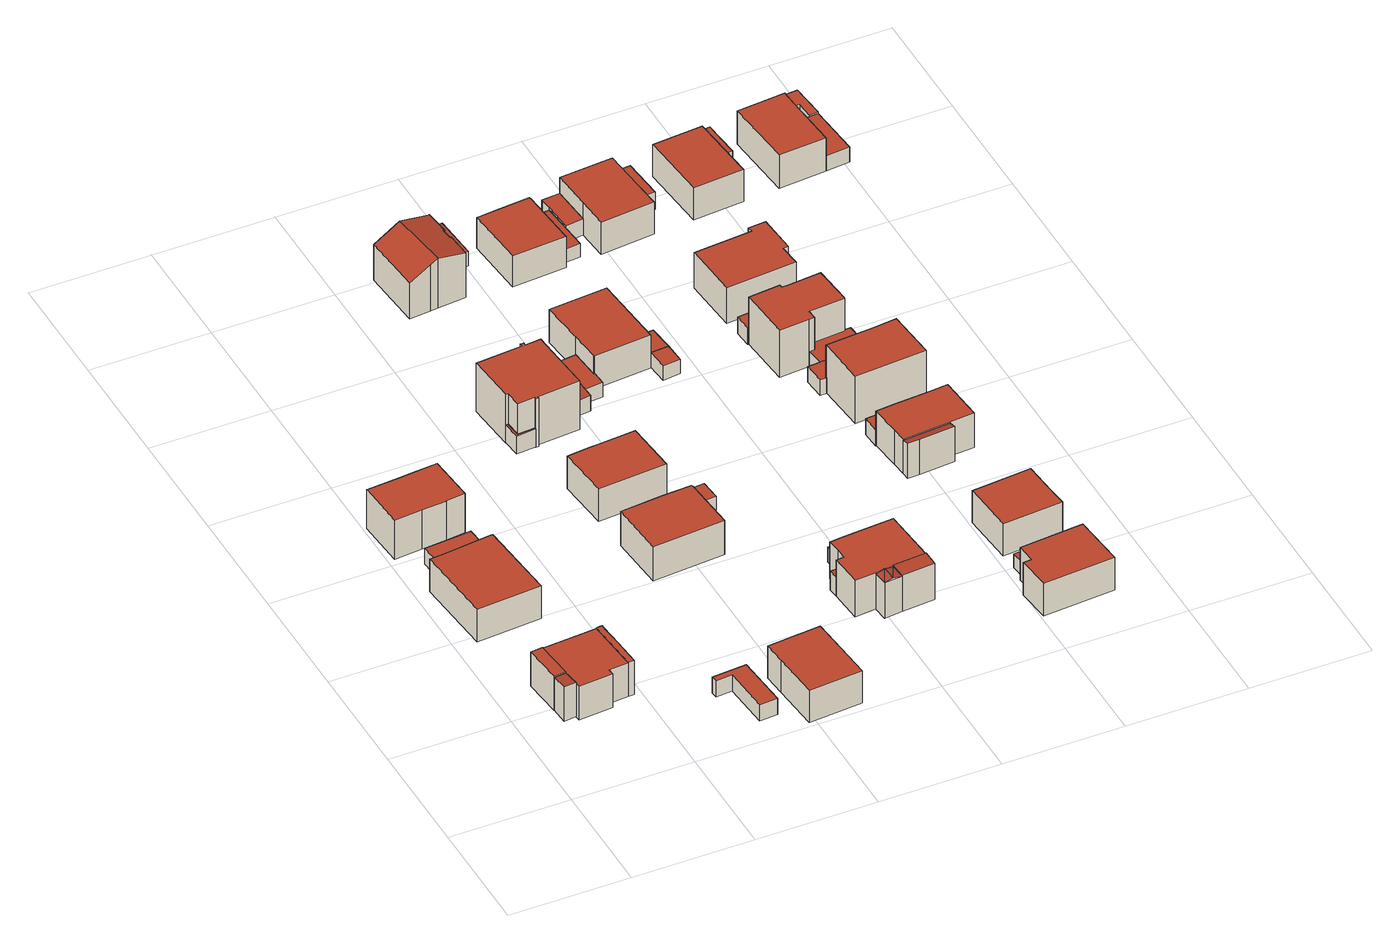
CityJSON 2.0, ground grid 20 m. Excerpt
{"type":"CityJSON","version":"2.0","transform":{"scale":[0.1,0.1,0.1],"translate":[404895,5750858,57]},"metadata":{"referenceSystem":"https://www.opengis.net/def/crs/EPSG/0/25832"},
"CityObjects":{
"building1":{"type":"Building","attributes":{"Gemeindeschluessel":"05515000","Geometrietyp2DReferenz":"3000","function":"51009_1610","roofType":"2100","measuredHeight":6.38},"geometry":[{"type":"Solid","lod":"2","boundaries":[[[[0,1,2,3]],[[4,5,1,0]],[[6,7,5,4]],[[3,2,7,6]],[[4,0,3,6]],[[1,5,7,2]]]],"semantics":{"surfaces":[{"type":"WallSurface"},{"type":"RoofSurface"},{"type":"GroundSurface"}],"values":[[0,0,0,0,1,2]]}}]},
"building2":{"type":"Building","attributes":{"Gemeindeschluessel":"05515000","Geometrietyp2DReferenz":"3000","function":"31001_1000"},"address":[{"country":"Germany","locality":"Münster","thoroughfareNumber":"79","thoroughfareName":"Helene-Weigel-Weg"}],"children":["building2-1","building2-2","building2-3"]},
"building2-1":{"type":"BuildingPart","attributes":{"roofType":"1000","measuredHeight":6.3},"parents":["building2"],"geometry":[{"type":"Solid","lod":"2","boundaries":[[[[8,9,10,11]],[[12,13,9,8]],[[14,15,16,17]],[[18,19,15,14]],[[20,21,19,18]],[[22,23,21,20]],[[24,25,23,22]],[[22,20,18,14,17,12,8,11,24]],[[9,13,16,15,19,21,23,25,10]],[[13,12,17,16]],[[25,24,11,10]]]],"semantics":{"surfaces":[{"type":"WallSurface"},{"type":"RoofSurface"},{"type":"GroundSurface"},{"type":"ClosureSurface"}],"values":[[0,0,0,0,0,0,0,1,2,3,3]]}}]},
"building2-2":{"type":"BuildingPart","attributes":{"roofType":"1000","measuredHeight":6.34},"parents":["building2"],"geometry":[{"type":"Solid","lod":"2","boundaries":[[[[26,27,28,29]],[[30,31,27,26]],[[32,17,16,31,30]],[[33,34,13,12,35]],[[36,37,34,33]],[[29,28,37,36]],[[33,35,32,30,26,29,36]],[[27,31,16,13,34,37,28]],[[17,32,35,12]],[[13,16,17,12]]]],"semantics":{"surfaces":[{"type":"WallSurface"},{"type":"RoofSurface"},{"type":"GroundSurface"},{"type":"ClosureSurface"}],"values":[[0,0,0,0,0,0,1,2,0,3]]}}]},
"building2-3":{"type":"BuildingPart","attributes":{"roofType":"1000","measuredHeight":6.35},"parents":["building2"],"geometry":[{"type":"Solid","lod":"2","boundaries":[[[[38,39,40,41]],[[42,11,10,39,38]],[[41,40,25,24,43]],[[42,38,41,43]],[[39,10,25,40]],[[11,42,43,24]],[[25,10,11,24]]]],"semantics":{"surfaces":[{"type":"WallSurface"},{"type":"RoofSurface"},{"type":"GroundSurface"},{"type":"ClosureSurface"}],"values":[[0,0,0,1,2,0,3]]}}]},
"building3":{"type":"Building","attributes":{"Gemeindeschluessel":"05515000","Geometrietyp2DReferenz":"3000","function":"31001_2460","roofType":"1000","measuredHeight":2.67},"geometry":[{"type":"Solid","lod":"2","boundaries":[[[[44,45,46,47]],[[48,49,45,44]],[[50,51,49,48]],[[47,46,51,50]],[[48,44,47,50]],[[45,49,51,46]]]],"semantics":{"surfaces":[{"type":"WallSurface"},{"type":"RoofSurface"},{"type":"GroundSurface"}],"values":[[0,0,0,0,1,2]]}}]},
"building4":{"type":"Building","attributes":{"Gemeindeschluessel":"05515000","Geometrietyp2DReferenz":"3000","function":"31001_1000","roofType":"1000","measuredHeight":6.17},"address":[{"country":"Germany","locality":"Münster","thoroughfareNumber":"81","thoroughfareName":"Helene-Weigel-Weg"}],"geometry":[{"type":"Solid","lod":"2","boundaries":[[[[52,53,54,55]],[[56,57,53,52]],[[58,59,57,56]],[[60,61,59,58]],[[62,63,61,60]],[[64,65,63,62]],[[55,54,65,64]],[[62,60,58,56,52,55,64]],[[53,57,59,61,63,65,54]]]],"semantics":{"surfaces":[{"type":"WallSurface"},{"type":"RoofSurface"},{"type":"GroundSurface"}],"values":[[0,0,0,0,0,0,0,1,2]]}}]},
"building5":{"type":"Building","attributes":{"Gemeindeschluessel":"05515000","Geometrietyp2DReferenz":"3000","function":"31001_2460","roofType":"1000","measuredHeight":2.94},"geometry":[{"type":"Solid","lod":"2","boundaries":[[[[66,67,59,68]],[[69,70,67,66]],[[71,61,70,69]],[[68,59,61,71]],[[69,66,68,71]],[[67,70,61,59]]]],"semantics":{"surfaces":[{"type":"WallSurface"},{"type":"RoofSurface"},{"type":"GroundSurface"}],"values":[[0,0,0,0,1,2]]}}]},
"building6":{"type":"Building","attributes":{"Gemeindeschluessel":"05515000","Geometrietyp2DReferenz":"3000","function":"31001_1000","roofType":"1000","measuredHeight":7.33},"address":[{"country":"Germany","locality":"Münster","thoroughfareNumber":"83","thoroughfareName":"Helene-Weigel-Weg"}],"geometry":[{"type":"Solid","lod":"2","boundaries":[[[[72,73,74,75]],[[76,77,73,72]],[[78,79,77,76]],[[80,81,79,78]],[[82,83,81,80]],[[84,85,83,82]],[[86,87,85,84]],[[88,89,87,86]],[[90,91,89,88]],[[92,93,91,90]],[[75,74,93,92]],[[90,88,86,84,82,80,78,76,72,75,92]],[[73,77,79,81,83,85,87,89,91,93,74]]]],"semantics":{"surfaces":[{"type":"WallSurface"},{"type":"RoofSurface"},{"type":"GroundSurface"}],"values":[[0,0,0,0,0,0,0,0,0,0,0,1,2]]}}]},
"building7":{"type":"Building","attributes":{"Gemeindeschluessel":"05515000","Geometrietyp2DReferenz":"3000","function":"31001_2460","roofType":"1000","measuredHeight":2.98},"geometry":[{"type":"Solid","lod":"2","boundaries":[[[[94,95,96,97]],[[98,99,95,94]],[[100,101,99,98]],[[102,103,101,100]],[[104,105,103,102]],[[106,107,105,104]],[[97,96,107,106]],[[104,102,100,98,94,97,106]],[[95,99,101,103,105,107,96]]]],"semantics":{"surfaces":[{"type":"WallSurface"},{"type":"RoofSurface"},{"type":"GroundSurface"}],"values":[[0,0,0,0,0,0,0,1,2]]}}]},
"building8":{"type":"Building","attributes":{"Gemeindeschluessel":"05515000","Geometrietyp2DReferenz":"3000","function":"31001_1000","roofType":"1000","measuredHeight":6},"address":[{"country":"Germany","locality":"Münster","thoroughfareNumber":"75","thoroughfareName":"Helene-Weigel-Weg"}],"geometry":[{"type":"Solid","lod":"2","boundaries":[[[[108,109,110,111]],[[112,113,109,108]],[[114,115,113,112]],[[116,117,115,114]],[[118,119,117,116]],[[111,110,119,118]],[[116,114,112,108,111,118]],[[109,113,115,117,119,110]]]],"semantics":{"surfaces":[{"type":"WallSurface"},{"type":"RoofSurface"},{"type":"GroundSurface"}],"values":[[0,0,0,0,0,0,1,2]]}}]},
"building9":{"type":"Building","attributes":{"Gemeindeschluessel":"05515000","Geometrietyp2DReferenz":"3000","function":"31001_1000","roofType":"1000","measuredHeight":6.41},"address":[{"country":"Germany","locality":"Münster","thoroughfareNumber":"94","thoroughfareName":"Helene-Weigel-Weg"}],"geometry":[{"type":"Solid","lod":"2","boundaries":[[[[120,121,122,123]],[[124,125,121,120]],[[126,127,125,124]],[[128,129,127,126]],[[130,131,129,128]],[[123,122,131,130]],[[128,126,124,120,123,130]],[[121,125,127,129,131,122]]]],"semantics":{"surfaces":[{"type":"WallSurface"},{"type":"RoofSurface"},{"type":"GroundSurface"}],"values":[[0,0,0,0,0,0,1,2]]}}]},
"building10":{"type":"Building","attributes":{"Gemeindeschluessel":"05515000","Geometrietyp2DReferenz":"3000","function":"51009_1610","roofType":"1000","measuredHeight":3.29},"geometry":[{"type":"Solid","lod":"2","boundaries":[[[[132,133,134,135]],[[136,137,133,132]],[[138,139,137,136]],[[140,141,139,138]],[[142,143,141,140]],[[135,134,143,142]],[[140,138,136,132,135,142]],[[133,137,139,141,143,134]]]],"semantics":{"surfaces":[{"type":"WallSurface"},{"type":"RoofSurface"},{"type":"GroundSurface"}],"values":[[0,0,0,0,0,0,1,2]]}}]},
"building11":{"type":"Building","attributes":{"Gemeindeschluessel":"05515000","Geometrietyp2DReferenz":"3000","function":"31001_1000","roofType":"1000","measuredHeight":6.08},"address":[{"country":"Germany","locality":"Münster","thoroughfareNumber":"96","thoroughfareName":"Helene-Weigel-Weg"}],"geometry":[{"type":"Solid","lod":"2","boundaries":[[[[144,145,146,147]],[[148,149,145,144]],[[150,151,149,148]],[[152,153,151,150]],[[154,155,153,152]],[[156,157,155,154]],[[147,146,157,156]],[[154,152,150,148,144,147,156]],[[145,149,151,153,155,157,146]]]],"semantics":{"surfaces":[{"type":"WallSurface"},{"type":"RoofSurface"},{"type":"GroundSurface"}],"values":[[0,0,0,0,0,0,0,1,2]]}}]},
"building12":{"type":"Building","attributes":{"Gemeindeschluessel":"05515000","Geometrietyp2DReferenz":"3000","function":"51009_1610","roofType":"1000","measuredHeight":2.93},"geometry":[{"type":"Solid","lod":"2","boundaries":[[[[158,159,160,161]],[[162,163,159,158]],[[164,165,163,162]],[[161,160,165,164]],[[162,158,161,164]],[[159,163,165,160]]]],"semantics":{"surfaces":[{"type":"WallSurface"},{"type":"RoofSurface"},{"type":"GroundSurface"}],"values":[[0,0,0,0,1,2]]}}]},
"building13":{"type":"Building","attributes":{"Gemeindeschluessel":"05515000","Geometrietyp2DReferenz":"3000","function":"31001_1000","roofType":"1000","measuredHeight":9.1},"address":[{"country":"Germany","locality":"Münster","thoroughfareNumber":"11","thoroughfareName":"Virginia-Woolf-Weg"}],"geometry":[{"type":"Solid","lod":"2","boundaries":[[[[166,167,168,169]],[[170,171,167,166]],[[172,173,171,170]],[[174,175,173,172]],[[176,177,175,174]],[[178,179,177,176]],[[180,181,179,178]],[[182,183,181,180]],[[184,185,183,182]],[[186,187,185,184]],[[188,189,187,186]],[[190,191,189,188]],[[192,193,191,190]],[[194,195,193,192]],[[196,197,195,194]],[[169,168,197,196]],[[194,192,190,188,186,184,182,180,178,176,174,172,170,166,169,196]],[[167,171,173,175,177,179,181,183,185,187,189,191,193,195,197,168]]]],"semantics":{"surfaces":[{"type":"WallSurface"},{"type":"RoofSurface"},{"type":"GroundSurface"}],"values":[[0,0,0,0,0,0,0,0,0,0,0,0,0,0,0,0,1,2]]}}]},
"building14":{"type":"Building","attributes":{"Gemeindeschluessel":"05515000","Geometrietyp2DReferenz":"3000","function":"31001_2460","roofType":"1000","measuredHeight":2.72},"geometry":[{"type":"Solid","lod":"2","boundaries":[[[[198,199,200,201]],[[202,203,199,198]],[[204,205,203,202]],[[206,207,205,204]],[[208,209,207,206]],[[201,200,209,208]],[[206,204,202,198,201,208]],[[199,203,205,207,209,200]]]],"semantics":{"surfaces":[{"type":"WallSurface"},{"type":"RoofSurface"},{"type":"GroundSurface"}],"values":[[0,0,0,0,0,0,1,2]]}}]},
"building15":{"type":"Building","attributes":{"Gemeindeschluessel":"05515000","Geometrietyp2DReferenz":"3000","function":"31001_2460","roofType":"1000","measuredHeight":2.86},"geometry":[{"type":"Solid","lod":"2","boundaries":[[[[210,165,211,212]],[[213,163,165,210]],[[214,215,163,213]],[[216,217,215,214]],[[218,219,217,216]],[[212,211,219,218]],[[216,214,213,210,212,218]],[[165,163,215,217,219,211]]]],"semantics":{"surfaces":[{"type":"WallSurface"},{"type":"RoofSurface"},{"type":"GroundSurface"}],"values":[[0,0,0,0,0,0,1,2]]}}]},
"building16":{"type":"Building","attributes":{"Gemeindeschluessel":"05515000","Geometrietyp2DReferenz":"3000","function":"51009_1610","roofType":"1000","measuredHeight":3.52},"geometry":[{"type":"Solid","lod":"2","boundaries":[[[[220,221,222,223]],[[224,225,221,220]],[[226,227,225,224]],[[223,222,227,226]],[[224,220,223,226]],[[221,225,227,222]]]],"semantics":{"surfaces":[{"type":"WallSurface"},{"type":"RoofSurface"},{"type":"GroundSurface"}],"values":[[0,0,0,0,1,2]]}}]},
"building17":{"type":"Building","attributes":{"Gemeindeschluessel":"05515000","Geometrietyp2DReferenz":"3000","function":"51009_1611","roofType":"1000","measuredHeight":2.94},"geometry":[{"type":"Solid","lod":"2","boundaries":[[[[228,179,181,229]],[[230,177,179,228]],[[231,232,177,230]],[[233,234,232,231]],[[235,183,234,233]],[[229,181,183,235]],[[233,231,230,228,229,235]],[[179,177,232,234,183,181]]]],"semantics":{"surfaces":[{"type":"WallSurface"},{"type":"RoofSurface"},{"type":"GroundSurface"}],"values":[[0,0,0,0,0,0,1,2]]}}]},
"building18":{"type":"Building","attributes":{"Gemeindeschluessel":"05515000","Geometrietyp2DReferenz":"3000","function":"31001_1310","roofType":"2100","measuredHeight":2.99},"geometry":[{"type":"Solid","lod":"2","boundaries":[[[[236,237,238,239]],[[240,241,237,236]],[[242,243,241,240]],[[244,245,243,242]],[[239,238,245,244]],[[242,240,236,239,244]],[[237,241,243,245,238]]]],"semantics":{"surfaces":[{"type":"WallSurface"},{"type":"RoofSurface"},{"type":"GroundSurface"}],"values":[[0,0,0,0,0,1,2]]}}]},
"building19":{"type":"Building","attributes":{"Gemeindeschluessel":"05515000","Geometrietyp2DReferenz":"3000","function":"31001_1000","roofType":"3100","measuredHeight":9.28},"address":[{"country":"Germany","locality":"Münster","thoroughfareNumber":"22","thoroughfareName":"Virginia-Woolf-Weg"}],"geometry":[{"type":"Solid","lod":"2","boundaries":[[[[246,247,248,249]],[[250,251,247,246]],[[252,253,251,250]],[[254,255,253,252]],[[256,257,255,254]],[[258,259,257,256]],[[260,261,259,258]],[[262,263,261,260]],[[264,265,263,262]],[[266,267,265,264]],[[268,269,267,266]],[[270,271,269,268]],[[249,248,271,270]],[[264,262,260,258,256,266]],[[254,252,250,246,249,270,268,266,256]],[[247,251,253,255,257,259,261,263,265,267,269,271,248]]]],"semantics":{"surfaces":[{"type":"WallSurface"},{"type":"RoofSurface"},{"type":"GroundSurface"}],"values":[[0,0,0,0,0,0,0,0,0,0,0,0,0,1,1,2]]}}]},
"building20":{"type":"Building","attributes":{"Gemeindeschluessel":"05515000","Geometrietyp2DReferenz":"3000","function":"31001_2460","roofType":"1000","measuredHeight":2.65},"geometry":[{"type":"Solid","lod":"2","boundaries":[[[[272,234,273,274]],[[275,232,234,272]],[[276,277,232,275]],[[278,279,277,276]],[[280,281,279,278]],[[282,283,281,280]],[[284,285,283,282]],[[274,273,285,284]],[[282,280,278,276,275,272,274,284]],[[234,232,277,279,281,283,285,273]]]],"semantics":{"surfaces":[{"type":"WallSurface"},{"type":"RoofSurface"},{"type":"GroundSurface"}],"values":[[0,0,0,0,0,0,0,0,1,2]]}}]},
"building21":{"type":"Building","attributes":{"Gemeindeschluessel":"05515000","Geometrietyp2DReferenz":"3000","function":"31001_1000"},"address":[{"country":"Germany","locality":"Münster","thoroughfareNumber":"71","thoroughfareName":"Helene-Weigel-Weg"}],"children":["building21-1","building21-2","building21-3"]},
"building21-1":{"type":"BuildingPart","attributes":{"roofType":"1000","measuredHeight":6.81},"parents":["building21"],"geometry":[{"type":"Solid","lod":"2","boundaries":[[[[286,287,288,289,290]],[[291,222,287,286]],[[292,227,222,291]],[[293,225,227,292]],[[294,295,225,293]],[[296,297,295,294]],[[298,299,297,296]],[[300,301,299,298]],[[296,294,293,292,291,286,290,302,300,298]],[[303,288,287,222,227,225,295,297,299,301]],[[301,300,302,304,303]],[[304,302,290,289]],[[288,303,304,289]]]],"semantics":{"surfaces":[{"type":"WallSurface"},{"type":"RoofSurface"},{"type":"GroundSurface"},{"type":"ClosureSurface"}],"values":[[0,0,0,0,0,0,0,0,1,2,3,0,3]]}}]},
"building21-2":{"type":"BuildingPart","attributes":{"roofType":"3100","measuredHeight":7},"parents":["building21"],"geometry":[{"type":"Solid","lod":"2","boundaries":[[[[289,288,305,306]],[[306,305,307,308]],[[289,309,304]],[[308,310,306]],[[306,310,309]],[[309,289,306]],[[310,308,304]],[[304,309,310]],[[288,303,307,305]],[[288,289,304,303]],[[303,304,308,307]]]],"semantics":{"surfaces":[{"type":"WallSurface"},{"type":"RoofSurface"},{"type":"GroundSurface"},{"type":"ClosureSurface"}],"values":[[0,0,0,0,1,1,1,1,2,3,3]]}}]},
"building21-3":{"type":"BuildingPart","attributes":{"roofType":"2100","measuredHeight":6.96},"parents":["building21"],"geometry":[{"type":"Solid","lod":"2","boundaries":[[[[311,312,301,300,313]],[[314,308,307,312,311]],[[314,311,313,315]],[[312,307,303,301]],[[308,314,315,302,304]],[[303,307,308,304]],[[302,315,313,300]],[[301,303,304,302,300]]]],"semantics":{"surfaces":[{"type":"WallSurface"},{"type":"RoofSurface"},{"type":"GroundSurface"},{"type":"ClosureSurface"}],"values":[[0,0,1,2,0,3,0,3]]}}]},
"building22":{"type":"Building","attributes":{"Gemeindeschluessel":"05515000","Geometrietyp2DReferenz":"3000","function":"31001_2460","roofType":"1000","measuredHeight":2.82},"geometry":[{"type":"Solid","lod":"2","boundaries":[[[[316,317,318,319]],[[320,321,317,316]],[[322,323,321,320]],[[319,318,323,322]],[[320,316,319,322]],[[317,321,323,318]]]],"semantics":{"surfaces":[{"type":"WallSurface"},{"type":"RoofSurface"},{"type":"GroundSurface"}],"values":[[0,0,0,0,1,2]]}}]},
"building23":{"type":"Building","attributes":{"Gemeindeschluessel":"05515000","Geometrietyp2DReferenz":"3000","function":"31001_2460","roofType":"1000","measuredHeight":2.76},"geometry":[{"type":"Solid","lod":"2","boundaries":[[[[324,269,271,325]],[[326,327,269,324]],[[328,329,327,326]],[[330,331,329,328]],[[332,248,331,330]],[[325,271,248,332]],[[330,328,326,324,325,332]],[[269,327,329,331,248,271]]]],"semantics":{"surfaces":[{"type":"WallSurface"},{"type":"RoofSurface"},{"type":"GroundSurface"}],"values":[[0,0,0,0,0,0,1,2]]}}]},
"building24":{"type":"Building","attributes":{"Gemeindeschluessel":"05515000","Geometrietyp2DReferenz":"3000","function":"31001_1000","roofType":"1000","measuredHeight":6.14},"address":[{"country":"Germany","locality":"Münster","thoroughfareNumber":"9","thoroughfareName":"Virginia-Woolf-Weg"}],"geometry":[{"type":"Solid","lod":"2","boundaries":[[[[333,334,335,336]],[[337,338,334,333]],[[339,340,338,337]],[[341,342,340,339]],[[343,344,342,341]],[[336,335,344,343]],[[341,339,337,333,336,343]],[[334,338,340,342,344,335]]]],"semantics":{"surfaces":[{"type":"WallSurface"},{"type":"RoofSurface"},{"type":"GroundSurface"}],"values":[[0,0,0,0,0,0,1,2]]}}]},
"building25":{"type":"Building","attributes":{"Gemeindeschluessel":"05515000","Geometrietyp2DReferenz":"3000","function":"31001_1310","roofType":"1000","measuredHeight":2.65},"geometry":[{"type":"Solid","lod":"2","boundaries":[[[[345,346,347,348]],[[349,350,346,345]],[[351,352,350,349]],[[348,347,352,351]],[[349,345,348,351]],[[346,350,352,347]]]],"semantics":{"surfaces":[{"type":"WallSurface"},{"type":"RoofSurface"},{"type":"GroundSurface"}],"values":[[0,0,0,0,1,2]]}}]},
"building26":{"type":"Building","attributes":{"Gemeindeschluessel":"05515000","Geometrietyp2DReferenz":"3000","function":"51009_1611","roofType":"1000","measuredHeight":2.6},"geometry":[{"type":"Solid","lod":"2","boundaries":[[[[353,354,355,356]],[[349,357,354,353]],[[345,358,357,349]],[[356,355,358,345]],[[349,353,356,345]],[[354,357,358,355]]]],"semantics":{"surfaces":[{"type":"WallSurface"},{"type":"RoofSurface"},{"type":"GroundSurface"}],"values":[[0,0,0,0,1,2]]}}]},
"building27":{"type":"Building","attributes":{"Gemeindeschluessel":"05515000","Geometrietyp2DReferenz":"3000","function":"31001_1000","roofType":"1000","measuredHeight":5.89},"address":[{"country":"Germany","locality":"Münster","thoroughfareNumber":"20","thoroughfareName":"Virginia-Woolf-Weg"}],"geometry":[{"type":"Solid","lod":"2","boundaries":[[[[359,360,361,362]],[[363,364,360,359]],[[365,366,364,363]],[[367,368,366,365]],[[369,370,368,367]],[[371,372,370,369]],[[373,374,372,371]],[[362,361,374,373]],[[371,369,367,365,363,359,362,373]],[[360,364,366,368,370,372,374,361]]]],"semantics":{"surfaces":[{"type":"WallSurface"},{"type":"RoofSurface"},{"type":"GroundSurface"}],"values":[[0,0,0,0,0,0,0,0,1,2]]}}]},
"building28":{"type":"Building","attributes":{"Gemeindeschluessel":"05515000","Geometrietyp2DReferenz":"3000","function":"31001_2460","roofType":"1000","measuredHeight":2.5},"geometry":[{"type":"Solid","lod":"2","boundaries":[[[[375,376,372,377]],[[378,379,376,375]],[[380,381,379,378]],[[382,374,381,380]],[[377,372,374,382]],[[380,378,375,377,382]],[[376,379,381,374,372]]]],"semantics":{"surfaces":[{"type":"WallSurface"},{"type":"RoofSurface"},{"type":"GroundSurface"}],"values":[[0,0,0,0,0,1,2]]}}]},
"building29":{"type":"Building","attributes":{"Gemeindeschluessel":"05515000","Geometrietyp2DReferenz":"3000","function":"31001_1000","roofType":"1000","measuredHeight":6.14},"address":[{"country":"Germany","locality":"Münster","thoroughfareNumber":"4","thoroughfareName":"Helen-Vita-Weg"}],"geometry":[{"type":"Solid","lod":"2","boundaries":[[[[383,384,385,386]],[[387,388,384,383]],[[389,390,388,387]],[[391,392,390,389]],[[393,394,392,391]],[[395,396,394,393]],[[397,398,396,395]],[[386,385,398,397]],[[395,393,391,389,387,383,386,397]],[[384,388,390,392,394,396,398,385]]]],"semantics":{"surfaces":[{"type":"WallSurface"},{"type":"RoofSurface"},{"type":"GroundSurface"}],"values":[[0,0,0,0,0,0,0,0,1,2]]}}]},
"building30":{"type":"Building","attributes":{"Gemeindeschluessel":"05515000","Geometrietyp2DReferenz":"3000","function":"31001_2460","roofType":"1000","measuredHeight":2.64},"geometry":[{"type":"Solid","lod":"2","boundaries":[[[[399,400,385,401]],[[402,403,400,399]],[[404,384,403,402]],[[401,385,384,404]],[[402,399,401,404]],[[400,403,384,385]]]],"semantics":{"surfaces":[{"type":"WallSurface"},{"type":"RoofSurface"},{"type":"GroundSurface"}],"values":[[0,0,0,0,1,2]]}}]},
"building31":{"type":"Building","attributes":{"Gemeindeschluessel":"05515000","Geometrietyp2DReferenz":"3000","function":"31001_2460","roofType":"9999","measuredHeight":3},"geometry":[{"type":"Solid","lod":"2","boundaries":[[[[405,406,407,408,409]],[[407,410,411,408]],[[406,412,410,407]],[[405,379,412,406]],[[409,376,379,405]],[[408,411,376,409]],[[410,412,379,376,411]]]],"semantics":{"surfaces":[{"type":"RoofSurface"},{"type":"WallSurface"},{"type":"GroundSurface"}],"values":[[0,1,1,1,1,1,2]]}}]},
"building32":{"type":"Building","attributes":{"Gemeindeschluessel":"05515000","Geometrietyp2DReferenz":"3000","function":"31001_1310","roofType":"1000","measuredHeight":3},"geometry":[{"type":"Solid","lod":"2","boundaries":[[[[413,414,415,416]],[[417,418,414,413]],[[419,420,418,417]],[[416,415,420,419]],[[417,413,416,419]],[[414,418,420,415]]]],"semantics":{"surfaces":[{"type":"WallSurface"},{"type":"RoofSurface"},{"type":"GroundSurface"}],"values":[[0,0,0,0,1,2]]}}]},
"building33":{"type":"Building","attributes":{"Gemeindeschluessel":"05515000","Geometrietyp2DReferenz":"3000","function":"31001_1000","roofType":"1000","measuredHeight":5.96},"address":[{"country":"Germany","locality":"Münster","thoroughfareNumber":"2","thoroughfareName":"Helen-Vita-Weg"}],"geometry":[{"type":"Solid","lod":"2","boundaries":[[[[421,422,423,424]],[[425,426,422,421]],[[427,428,426,425]],[[429,430,428,427]],[[431,432,430,429]],[[424,423,432,431]],[[429,427,425,421,424,431]],[[422,426,428,430,432,423]]]],"semantics":{"surfaces":[{"type":"WallSurface"},{"type":"RoofSurface"},{"type":"GroundSurface"}],"values":[[0,0,0,0,0,0,1,2]]}}]},
"building34":{"type":"Building","attributes":{"Gemeindeschluessel":"05515000","Geometrietyp2DReferenz":"3000","function":"31001_2460","roofType":"1000","measuredHeight":3.15},"geometry":[{"type":"Solid","lod":"2","boundaries":[[[[433,434,435,436]],[[437,438,434,433]],[[439,440,438,437]],[[436,435,440,439]],[[437,433,436,439]],[[434,438,440,435]]]],"semantics":{"surfaces":[{"type":"WallSurface"},{"type":"RoofSurface"},{"type":"GroundSurface"}],"values":[[0,0,0,0,1,2]]}}]},
"building35":{"type":"Building","attributes":{"Gemeindeschluessel":"05515000","Geometrietyp2DReferenz":"3000","function":"31001_1000"},"address":[{"country":"Germany","locality":"Münster","thoroughfareNumber":"1","thoroughfareName":"Virginia-Woolf-Weg"}],"children":["building35-1","building35-2"]},
"building35-1":{"type":"BuildingPart","attributes":{"roofType":"2100","measuredHeight":6.64},"parents":["building35"],"geometry":[{"type":"Solid","lod":"2","boundaries":[[[[441,442,443,444]],[[445,446,442,441]],[[447,448,446,445]],[[449,450,448,447]],[[447,445,441,444,449]],[[442,446,448,450,443]],[[450,449,444,443]]]],"semantics":{"surfaces":[{"type":"WallSurface"},{"type":"RoofSurface"},{"type":"GroundSurface"},{"type":"ClosureSurface"}],"values":[[0,0,0,0,1,2,3]]}}]},
"building35-2":{"type":"BuildingPart","attributes":{"roofType":"1000","measuredHeight":6.4},"parents":["building35"],"geometry":[{"type":"Solid","lod":"2","boundaries":[[[[451,452,453,454]],[[455,456,452,451]],[[457,458,456,455]],[[459,460,458,457]],[[461,444,443,460,459]],[[462,463,450,449,464]],[[454,453,463,462]],[[464,461,459,457,455,451,454,462]],[[452,456,458,460,443,450,463,453]],[[444,461,464,449]],[[450,443,444,449]]]],"semantics":{"surfaces":[{"type":"WallSurface"},{"type":"RoofSurface"},{"type":"GroundSurface"},{"type":"ClosureSurface"}],"values":[[0,0,0,0,0,0,0,1,2,0,3]]}}]},
"building36":{"type":"Building","attributes":{"Gemeindeschluessel":"05515000","Geometrietyp2DReferenz":"3000","function":"31001_1310","roofType":"1000","measuredHeight":3.11},"geometry":[{"type":"Solid","lod":"2","boundaries":[[[[465,466,467,468]],[[469,470,466,465]],[[471,472,470,469]],[[473,474,472,471]],[[475,476,474,473]],[[477,478,476,475]],[[468,467,478,477]],[[475,473,471,469,465,468,477]],[[466,470,472,474,476,478,467]]]],"semantics":{"surfaces":[{"type":"WallSurface"},{"type":"RoofSurface"},{"type":"GroundSurface"}],"values":[[0,0,0,0,0,0,0,1,2]]}}]},
"building37":{"type":"Building","attributes":{"Gemeindeschluessel":"05515000","Geometrietyp2DReferenz":"3000","function":"51009_1611","roofType":"1000","measuredHeight":3.01},"geometry":[{"type":"Solid","lod":"2","boundaries":[[[[417,418,420,419]],[[479,480,418,417]],[[481,482,480,479]],[[419,420,482,481]],[[479,417,419,481]],[[418,480,482,420]]]],"semantics":{"surfaces":[{"type":"WallSurface"},{"type":"RoofSurface"},{"type":"GroundSurface"}],"values":[[0,0,0,0,1,2]]}}]},
"building38":{"type":"Building","attributes":{"Gemeindeschluessel":"05515000","Geometrietyp2DReferenz":"3000","function":"31001_1000","roofType":"1000","measuredHeight":6.01},"address":[{"country":"Germany","locality":"Münster","thoroughfareNumber":"18","thoroughfareName":"Virginia-Woolf-Weg"}],"geometry":[{"type":"Solid","lod":"2","boundaries":[[[[483,484,410,485]],[[486,487,484,483]],[[488,489,487,486]],[[490,491,489,488]],[[492,412,491,490]],[[485,410,412,492]],[[490,488,486,483,485,492]],[[484,487,489,491,412,410]]]],"semantics":{"surfaces":[{"type":"WallSurface"},{"type":"RoofSurface"},{"type":"GroundSurface"}],"values":[[0,0,0,0,0,0,1,2]]}}]},
"building39":{"type":"Building","attributes":{"Gemeindeschluessel":"05515000","Geometrietyp2DReferenz":"3000","function":"31001_2460","roofType":"1000","measuredHeight":2.83},"geometry":[{"type":"Solid","lod":"2","boundaries":[[[[493,494,495,496]],[[497,498,494,493]],[[499,500,498,497]],[[501,502,500,499]],[[503,504,502,501]],[[505,506,504,503]],[[496,495,506,505]],[[503,501,499,497,493,496,505]],[[494,498,500,502,504,506,495]]]],"semantics":{"surfaces":[{"type":"WallSurface"},{"type":"RoofSurface"},{"type":"GroundSurface"}],"values":[[0,0,0,0,0,0,0,1,2]]}}]},
"building40":{"type":"Building","attributes":{"Gemeindeschluessel":"05515000","Geometrietyp2DReferenz":"3000","function":"31001_1000","roofType":"1000","measuredHeight":8.8},"address":[{"country":"Germany","locality":"Münster","thoroughfareNumber":"5","thoroughfareName":"Virginia-Woolf-Weg"}],"geometry":[{"type":"Solid","lod":"2","boundaries":[[[[507,508,509,510]],[[511,512,508,507]],[[513,514,512,511]],[[515,516,514,513]],[[517,518,516,515]],[[519,520,518,517]],[[521,522,520,519]],[[523,524,522,521]],[[525,526,524,523]],[[527,528,526,525]],[[510,509,528,527]],[[525,523,521,519,517,515,513,511,507,510,527]],[[508,512,514,516,518,520,522,524,526,528,509]]]],"semantics":{"surfaces":[{"type":"WallSurface"},{"type":"RoofSurface"},{"type":"GroundSurface"}],"values":[[0,0,0,0,0,0,0,0,0,0,0,1,2]]}}]},
"building41":{"type":"Building","attributes":{"Gemeindeschluessel":"05515000","Geometrietyp2DReferenz":"3000","function":"31001_1000","roofType":"1000","measuredHeight":8.89},"address":[{"country":"Germany","locality":"Münster","thoroughfareNumber":"3","thoroughfareName":"Virginia-Woolf-Weg"}],"geometry":[{"type":"Solid","lod":"2","boundaries":[[[[529,530,531,532]],[[533,534,530,529]],[[535,536,534,533]],[[537,538,536,535]],[[539,540,538,537]],[[532,531,540,539]],[[537,535,533,529,532,539]],[[530,534,536,538,540,531]]]],"semantics":{"surfaces":[{"type":"WallSurface"},{"type":"RoofSurface"},{"type":"GroundSurface"}],"values":[[0,0,0,0,0,0,1,2]]}}]},
"building42":{"type":"Building","attributes":{"Gemeindeschluessel":"05515000","Geometrietyp2DReferenz":"3000","function":"51009_1610","roofType":"1000","measuredHeight":3.08},"geometry":[{"type":"Solid","lod":"2","boundaries":[[[[437,541,542,439]],[[543,544,541,437]],[[545,546,544,543]],[[547,548,546,545]],[[439,542,548,547]],[[545,543,437,439,547]],[[541,544,546,548,542]]]],"semantics":{"surfaces":[{"type":"WallSurface"},{"type":"RoofSurface"},{"type":"GroundSurface"}],"values":[[0,0,0,0,0,1,2]]}}]},
"building43":{"type":"Building","attributes":{"Gemeindeschluessel":"05515000","Geometrietyp2DReferenz":"3000","function":"31001_2460","roofType":"1000","measuredHeight":2.72},"geometry":[{"type":"Solid","lod":"2","boundaries":[[[[549,522,524,550]],[[551,520,522,549]],[[552,518,520,551]],[[553,554,518,552]],[[555,556,554,553]],[[557,504,556,555]],[[558,502,504,557]],[[559,526,502,558]],[[550,524,526,559]],[[558,557,555,553,552,551,549,550,559]],[[522,520,518,554,556,504,502,526,524]]]],"semantics":{"surfaces":[{"type":"WallSurface"},{"type":"RoofSurface"},{"type":"GroundSurface"}],"values":[[0,0,0,0,0,0,0,0,0,1,2]]}}]},
"building44":{"type":"Building","attributes":{"Gemeindeschluessel":"05515000","Geometrietyp2DReferenz":"3000","function":"31001_1000","roofType":"1000","measuredHeight":6.55},"address":[{"country":"Germany","locality":"Münster","thoroughfareNumber":"7","thoroughfareName":"Virginia-Woolf-Weg"}],"geometry":[{"type":"Solid","lod":"2","boundaries":[[[[560,561,562,563]],[[564,565,561,560]],[[566,567,565,564]],[[568,569,567,566]],[[570,571,569,568]],[[572,573,571,570]],[[574,575,573,572]],[[563,562,575,574]],[[572,570,568,566,564,560,563,574]],[[561,565,567,569,571,573,575,562]]]],"semantics":{"surfaces":[{"type":"WallSurface"},{"type":"RoofSurface"},{"type":"GroundSurface"}],"values":[[0,0,0,0,0,0,0,0,1,2]]}}]},
"building45":{"type":"Building","attributes":{"Gemeindeschluessel":"05515000","Geometrietyp2DReferenz":"3000","function":"51009_1611","roofType":"1000","measuredHeight":3.19},"geometry":[{"type":"Solid","lod":"2","boundaries":[[[[576,577,578,579]],[[580,581,577,576]],[[582,583,581,580]],[[579,578,583,582]],[[580,576,579,582]],[[577,581,583,578]]]],"semantics":{"surfaces":[{"type":"WallSurface"},{"type":"RoofSurface"},{"type":"GroundSurface"}],"values":[[0,0,0,0,1,2]]}}]},
"building46":{"type":"Building","attributes":{"Gemeindeschluessel":"05515000","Geometrietyp2DReferenz":"3000","function":"31001_1000","roofType":"1000","measuredHeight":6.01},"address":[{"country":"Germany","locality":"Münster","thoroughfareNumber":"16","thoroughfareName":"Virginia-Woolf-Weg"}],"geometry":[{"type":"Solid","lod":"2","boundaries":[[[[584,585,586,587]],[[588,589,585,584]],[[590,591,589,588]],[[592,593,591,590]],[[587,586,593,592]],[[590,588,584,587,592]],[[585,589,591,593,586]]]],"semantics":{"surfaces":[{"type":"WallSurface"},{"type":"RoofSurface"},{"type":"GroundSurface"}],"values":[[0,0,0,0,0,1,2]]}}]},
"building47":{"type":"Building","attributes":{"Gemeindeschluessel":"05515000","Geometrietyp2DReferenz":"3000","function":"31001_2460","roofType":"1000","measuredHeight":2.5},"geometry":[{"type":"Solid","lod":"2","boundaries":[[[[594,595,591,596]],[[597,598,595,594]],[[599,600,598,597]],[[601,593,600,599]],[[596,591,593,601]],[[599,597,594,596,601]],[[595,598,600,593,591]]]],"semantics":{"surfaces":[{"type":"WallSurface"},{"type":"RoofSurface"},{"type":"GroundSurface"}],"values":[[0,0,0,0,0,1,2]]}}]},
"building48":{"type":"Building","attributes":{"Gemeindeschluessel":"05515000","Geometrietyp2DReferenz":"3000","function":"31001_1000","roofType":"1000","measuredHeight":6.17},"address":[{"country":"Germany","locality":"Münster","thoroughfareNumber":"14","thoroughfareName":"Virginia-Woolf-Weg"}],"geometry":[{"type":"Solid","lod":"2","boundaries":[[[[602,603,604,605]],[[606,607,603,602]],[[608,609,607,606]],[[610,611,609,608]],[[605,604,611,610]],[[608,606,602,605,610]],[[603,607,609,611,604]]]],"semantics":{"surfaces":[{"type":"WallSurface"},{"type":"RoofSurface"},{"type":"GroundSurface"}],"values":[[0,0,0,0,0,1,2]]}}]},
"building49":{"type":"Building","attributes":{"Gemeindeschluessel":"05515000","Geometrietyp2DReferenz":"3000","function":"31001_2460","roofType":"1000","measuredHeight":2.85},"geometry":[{"type":"Solid","lod":"2","boundaries":[[[[612,613,614,615]],[[616,617,613,612]],[[618,611,617,616]],[[619,609,611,618]],[[615,614,609,619]],[[618,616,612,615,619]],[[613,617,611,609,614]]]],"semantics":{"surfaces":[{"type":"WallSurface"},{"type":"RoofSurface"},{"type":"GroundSurface"}],"values":[[0,0,0,0,0,1,2]]}}]},
"building50":{"type":"Building","attributes":{"Gemeindeschluessel":"05515000","Geometrietyp2DReferenz":"3000","function":"31001_1310","roofType":"9999","measuredHeight":3},"geometry":[{"type":"Solid","lod":"2","boundaries":[[[[620,621,622,623,624,625]],[[623,626,627,624]],[[622,613,626,623]],[[621,614,613,622]],[[620,628,614,621]],[[625,629,628,620]],[[624,627,629,625]],[[626,613,614,628,629,627]]]],"semantics":{"surfaces":[{"type":"RoofSurface"},{"type":"WallSurface"},{"type":"GroundSurface"}],"values":[[0,1,1,1,1,1,1,2]]}}]}
},
"vertices":[
[66,193,75],[66,193,14],[68,163,14],[68,163,78],[86,195,75],[86,195,14],[88,165,78],[88,165,14],
[88,261,76],[88,261,13],[80,261,13],[80,261,76],[170,267,76],[170,267,13],[145,172,76],[145,172,13],[177,175,13],[177,175,76],[146,162,76],[146,162,13],[89,157,76],[89,157,13],[88,165,76],[88,165,13],[86,195,76],[86,195,13],
[184,222,77],[184,222,13],[180,263,13],[180,263,77],[187,175,77],[187,175,13],[177,175,77],[177,268,77],[177,268,13],[170,267,77],[180,268,77],[180,268,13],
[60,259,77],[60,259,13],[66,193,13],[66,193,77],[80,261,77],[86,195,77],
[85,296,40],[85,296,14],[88,261,14],[88,261,40],[174,304,40],[174,304,14],[177,268,40],[177,268,14],
[36,388,71],[36,388,10],[144,396,10],[144,396,71],[25,523,71],[25,523,10],[51,525,71],[51,525,10],[129,534,71],[129,534,10],[132,534,71],[132,534,10],[132,532,71],[132,532,10],
[46,584,39],[46,584,10],[51,525,39],[124,590,39],[124,590,10],[129,534,39],
[61,697,84],[61,697,11],[6,693,11],[6,693,84],[83,699,84],[83,699,11],[124,703,84],[124,703,11],[130,629,84],[130,629,11],[130,622,84],[130,622,11],[98,619,84],[98,619,11],[98,618,84],[98,618,11],[57,615,84],[57,615,11],[11,611,84],[11,611,11],[5,693,84],[5,693,11],
[293,120,41],[293,120,11],[320,122,11],[320,122,41],[292,131,41],[292,131,11],[349,135,41],[349,135,11],[353,85,41],[353,85,11],[356,45,41],[356,45,11],[326,42,41],[326,42,11],
[383,88,71],[383,88,11],[389,8,11],[389,8,71],[380,127,71],[380,127,11],[469,135,71],[469,135,11],[479,15,71],[479,15,11],[390,8,71],[390,8,11],
[440,501,77],[440,501,13],[439,503,13],[439,503,77],[447,409,77],[447,409,13],[327,399,77],[327,399,13],[320,494,77],[320,494,13],[390,500,77],[390,500,13],
[272,779,48],[272,779,15],[275,748,15],[275,748,48],[276,779,48],[276,779,15],[279,752,48],[279,752,15],[307,754,48],[307,754,15],[307,751,48],[307,751,15],
[307,645,75],[307,645,14],[315,556,14],[315,556,75],[346,649,75],[346,649,14],[359,650,75],[359,650,14],[422,655,75],[422,655,14],[422,654,75],[422,654,14],[429,565,75],[429,565,14],
[344,678,44],[344,678,15],[346,649,15],[346,649,44],[356,679,44],[356,679,15],[359,650,44],[359,650,15],
[272,779,105],[272,779,14],[276,779,14],[276,779,105],[265,863,105],[265,863,14],[343,870,105],[343,870,14],[342,875,105],[342,875,14],[348,875,105],[348,875,14],[348,870,105],[348,870,14],[374,872,105],[374,872,14],[378,822,105],[378,822,14],[381,787,105],[381,787,14],[383,760,105],[383,760,14],[312,754,105],[312,754,14],[312,751,105],[312,751,14],[307,751,105],[307,751,14],[307,754,105],[307,754,14],[279,752,105],[279,752,14],
[390,500,41],[390,500,14],[439,503,14],[439,503,41],[387,532,41],[387,532,14],[477,539,41],[477,539,14],[480,504,41],[480,504,14],[440,501,41],[440,501,14],
[359,650,43],[422,655,15],[422,655,43],[356,679,43],[424,685,43],[424,685,15],[427,654,43],[427,654,15],[422,654,43],[422,654,15],
[549,266,50],[549,266,15],[550,249,15],[550,249,50],[562,267,50],[562,267,15],[563,250,50],[563,250,15],
[348,870,44],[374,872,44],[348,875,44],[408,880,44],[408,880,14],[413,825,44],[413,825,14],[378,822,44],
[413,825,45],[413,825,15],[378,822,15],[378,822,42],[414,810,45],[414,810,15],[415,790,45],[415,790,15],[381,787,42],[381,787,15],
[362,1172,94],[362,1172,10],[364,1172,10],[364,1172,94],[364,1153,94],[364,1153,10],[366,1153,94],[366,1153,10],[369,1111,94],[369,1111,10],[322,1107,103],[322,1107,10],[310,1106,96],[310,1106,10],[274,1103,76],[274,1103,10],[266,1206,77],[266,1206,10],[301,1209,98],[301,1209,10],[310,1210,103],[310,1210,10],[359,1214,94],[359,1214,10],[360,1214,94],[360,1214,10],
[413,825,41],[414,810,14],[414,810,41],[408,880,41],[408,885,41],[408,885,14],[439,888,41],[439,888,14],[443,837,41],[443,837,14],[445,837,41],[445,837,14],[446,813,41],[446,813,14],
[554,194,83],[554,194,15],[589,197,15],[589,197,81],[589,197,83],[550,249,83],[563,250,83],[562,267,83],[560,290,83],[560,290,15],[577,292,83],[577,292,15],[667,299,83],[667,299,15],[674,204,83],[674,204,15],[619,200,83],[619,200,15],[619,200,81],
[591,172,15],[591,172,81],[621,175,15],[621,175,81],[604,198,85],[606,173,85],
[676,179,83],[676,179,15],[674,204,85],[621,175,83],[619,200,85],
[574,326,43],[574,326,14],[577,292,14],[577,292,43],[664,334,43],[664,334,14],[667,299,43],[667,299,14],
[359,1214,38],[360,1214,38],[356,1246,38],[356,1246,10],[398,1250,38],[398,1250,10],[404,1175,38],[404,1175,10],[364,1172,38],
[439,888,74],[439,888,12],[443,837,12],[443,837,74],[432,963,74],[432,963,12],[529,971,74],[529,971,12],[539,845,74],[539,845,12],[445,837,74],[445,837,12],
[539,845,41],[539,845,14],[542,809,14],[542,809,41],[569,847,41],[569,847,14],[571,812,41],[571,812,14],
[565,890,41],[565,890,15],[535,888,15],[535,888,41],[569,847,15],[539,845,15],
[440,1101,70],[440,1101,12],[530,1108,12],[530,1108,70],[432,1205,70],[432,1205,12],[437,1205,70],[437,1205,12],[472,1208,70],[472,1208,12],[521,1212,70],[521,1212,12],[522,1208,70],[522,1208,12],[529,1118,70],[529,1118,12],
[552,1210,37],[552,1210,12],[522,1208,37],[556,1161,37],[556,1161,12],[559,1121,37],[559,1121,12],[529,1118,37],
[900,170,79],[900,170,18],[813,163,18],[813,163,79],[912,171,79],[912,171,18],[920,81,79],[920,81,18],[800,72,79],[800,72,18],[795,129,79],[795,129,18],[808,130,79],[808,130,18],[806,162,79],[806,162,18],
[810,192,44],[810,192,18],[813,163,44],[897,200,44],[897,200,18],[900,170,44],
[556,1161,42],[585,1164,42],[580,1233,42],[550,1230,42],[552,1210,42],[580,1233,12],[550,1230,12],[585,1164,12],
[750,562,49],[750,562,19],[752,532,19],[752,532,49],[780,564,49],[780,564,19],[783,535,49],[783,535,19],
[801,312,78],[801,312,18],[808,223,18],[808,223,78],[824,314,78],[824,314,18],[900,321,78],[900,321,18],[905,262,78],[905,262,18],[908,231,78],[908,231,18],
[821,346,47],[821,346,16],[824,314,16],[824,314,47],[898,352,47],[898,352,16],[900,321,47],[900,321,16],
[839,448,86],[839,448,20],[838,462,20],[838,462,82],[780,443,86],[780,443,20],[760,442,86],[760,442,20],[759,456,82],[759,456,20],
[783,535,84],[783,535,20],[752,532,20],[752,532,84],[842,539,84],[842,539,20],[873,542,84],[873,542,20],[879,465,84],[879,465,20],[838,462,84],[757,480,84],[757,480,20],[759,456,84],
[686,857,47],[686,857,16],[688,827,16],[688,827,47],[750,863,47],[750,863,16],[753,827,47],[753,827,16],[743,827,47],[743,827,16],[742,832,47],[742,832,16],[689,827,47],[689,827,16],
[840,569,49],[840,569,19],[842,539,49],[842,539,19],
[669,1240,72],[669,1240,12],[580,1233,72],[675,1169,72],[675,1169,12],[679,1121,72],[679,1121,12],[589,1113,72],[589,1113,12],[585,1164,72],
[741,674,46],[741,674,17],[741,676,17],[741,676,46],[731,674,46],[731,674,17],[728,710,46],[728,710,17],[749,712,46],[749,712,17],[818,717,46],[818,717,17],[821,682,46],[821,682,17],
[742,832,105],[742,832,17],[689,827,17],[689,827,105],[743,827,105],[743,827,17],[753,827,105],[753,827,17],[808,832,105],[808,832,17],[814,765,105],[814,765,17],[814,763,105],[814,763,17],[754,758,105],[754,758,17],[755,743,105],[755,743,17],[746,742,105],[746,742,17],[696,738,105],[696,738,17],
[741,674,107],[741,674,18],[748,592,18],[748,592,107],[741,676,107],[741,676,18],[821,682,107],[821,682,18],[860,686,107],[860,686,18],[867,601,107],[867,601,18],
[898,352,17],[900,321,17],[906,353,47],[906,353,17],[913,263,47],[913,263,17],[905,262,47],[905,262,17],
[754,758,45],[755,743,45],[814,763,45],[814,765,45],[824,765,45],[824,765,17],[828,718,45],[828,718,17],[818,717,45],[749,712,45],[746,742,45],
[676,982,80],[676,982,14],[683,887,14],[683,887,80],[773,990,80],[773,990,14],[772,999,80],[772,999,14],[801,1001,80],[801,1001,14],[806,935,80],[806,935,14],[797,934,80],[797,934,14],[800,897,80],[800,897,14],
[705,1171,45],[705,1171,13],[699,1242,13],[699,1242,45],[675,1169,45],[675,1169,13],[669,1240,45],[669,1240,13],
[745,1125,72],[745,1125,12],[829,1132,12],[829,1132,72],[735,1242,72],[735,1242,12],[819,1249,72],[819,1249,12],[822,1214,72],[822,1214,12],
[817,1279,37],[817,1279,12],[819,1249,37],[847,1281,37],[847,1281,12],[852,1216,37],[852,1216,12],[822,1214,37],
[879,1256,74],[879,1256,12],[889,1137,12],[889,1137,74],[959,1263,74],[959,1263,12],[961,1234,74],[961,1234,12],[968,1143,74],[968,1143,12],
[1001,1237,40],[1001,1237,12],[987,1236,12],[987,1236,40],[1008,1147,40],[1008,1147,12],[968,1143,40],[961,1234,40],
[985,1265,42],[987,1236,42],[1001,1237,42],[996,1296,42],[971,1294,42],[974,1264,42],[996,1296,12],[971,1294,12],[985,1265,12],[974,1264,12]
]}
